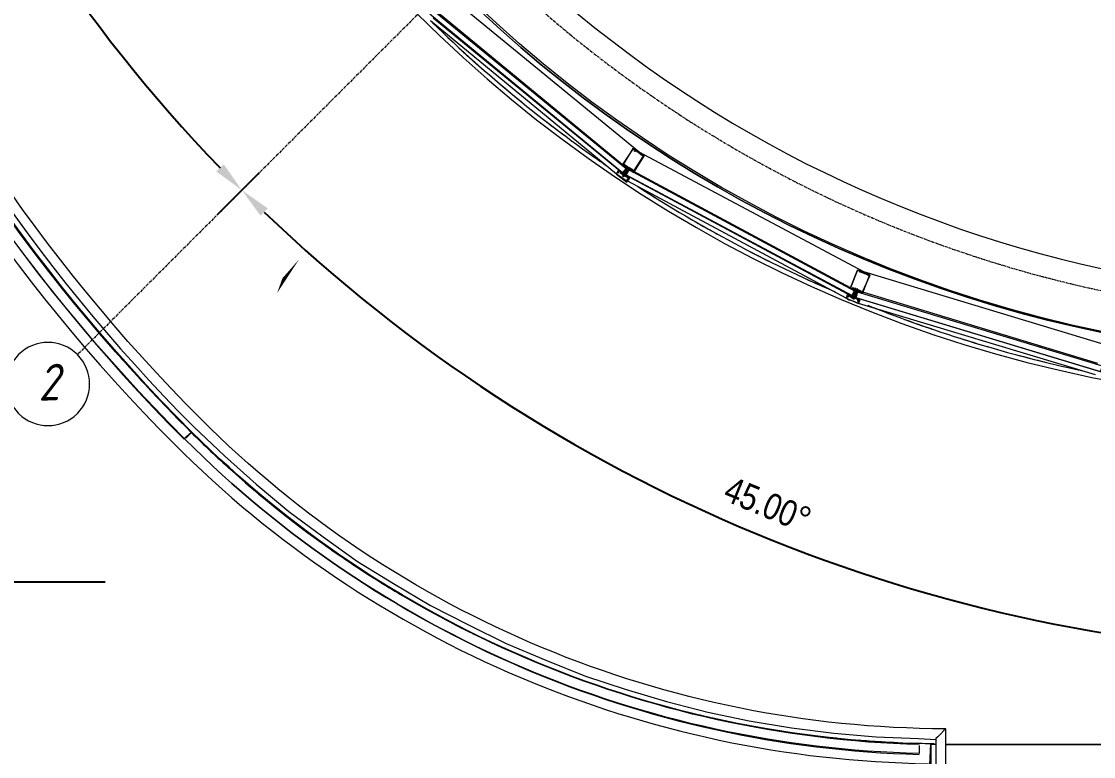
# Model space of a CAD drawing. Header units: millimetres. Extents: x 223 to 147055, y -17460 to 24540.
# Drawn here: x 95806 to 100960, y -13192 to -9658 of the extents above; entities that cross this region are included whole.
import ezdxf

# ---------------------------------------------------------------- set-up
doc = ezdxf.new("R2010")
doc.units = ezdxf.units.MM
doc.linetypes.add('ADSK_Линия сетки', pattern=[21, 12, -3, 3, -3])
for name, color, linetype, lineweight in [('A-ANNO-DIMS', 7, 'Continuous', 9), ('S-GRID', 7, 'Continuous', 9), ('S-GRID-IDEN', 7, 'Continuous', 9), ('ЭЛ', 250, 'Continuous', 50)]:
    doc.layers.add(name, color=color, linetype=linetype, lineweight=lineweight)
for name, color, linetype in [('PDF _A-AREA', 7, 'Continuous'), ('PDF _A-CLNG', 7, 'Continuous'), ('PDF _A-DETL', 7, 'Continuous'), ('PDF _A-DETL-GENF', 7, 'Continuous'), ('PDF _A-FLOR', 7, 'Continuous'), ('PDF _A-GLAZ-CURT', 7, 'Continuous'), ('PDF _A-GLAZ-CWMG', 7, 'Continuous'), ('PDF _I-WALL', 7, 'Continuous'), ('PDF _S-BEAM', 7, 'Continuous'), ('PDF _Ограждение', 7, 'Continuous')]:
    doc.layers.add(name, color=color, linetype=linetype)
doc.styles.add('GOST Common_I', font='ARIALN.TTF', dxfattribs={"height": 175})
doc.styles.add('GOST Common_I_6', font='ARIALN.TTF', dxfattribs={"height": 125})
doc.dimstyles.new('Диагональ_-_Gost_2_5мм', dxfattribs={"dimscale": 304.8, "dimtxt": 125.714375, "dimasz": 0.492126, "dimexe": 0.393701, "dimexo": 0.246063, "dimgap": 0.287073, "dimtad": 1, "dimdec": 0, "dimzin": 0, "dimdsep": 46, "dimtxsty": 'GOST Common_I_6', "dimsah": 1, "dimcen": 0.09, "dimdle": 0.393701, "dimazin": 0, "dimtfac": 1, "dimtdec": 4, "dimtix": 1, "dimtmove": 0, "dimatfit": 3, "dimfxl": 1, "dimtvp": 1, "dimtfill": 1, "dimtolj": 1, "dimtzin": 0, "dimarcsym": 2})

# ---------------------------------------------------------------- blocks, each defined once
blk = doc.blocks.new('Ось сетки - D8-489723-1 этаж')
at = {"layer": 'S-GRID-IDEN'}
for start, end in [(360, 180), (180, 360)]:
    blk.add_arc((0, 0), 4, start, end, dxfattribs=at)
blk = doc.blocks.new('*D339')
at = {"layer": 'A-ANNO-DIMS', "color": 0, "lineweight": -2, "transparency": 16777216}
for p, q in [((78830.9, 19097.7), (79115.9, 19097.7)), ((81110.1, 13595.1), (81311.7, 13796.7))]:
    blk.add_line(p, q, dxfattribs=at)
blk.add_arc((86612.7, 19097.7), 7616.7, 181.12837, 223.87163, dxfattribs=at)
at = {"layer": 'A-ANNO-DIMS', "color": 0, "transparency": 16777216}
for points in [[(78972.4, 18947.4), (79022.4, 18947.9), (78995.9, 19097.7)], [(81139.7, 13836.4), (81104, 13801.4), (81226.8, 13711.8)]]:
    blk.add_solid(points, dxfattribs=at)
at = {"layer": 'Defpoints', "color": 0, "transparency": 16777216}
for p in [(78755.9, 19097.7), (86612.7, 19097.7), (79255.5, 17126.3), (81057.1, 13542.1)]:
    blk.add_point(p, dxfattribs=at)
at = {"layer": 'A-ANNO-DIMS', "color": 0, "transparency": 16777216, "insert": (79714.3, 16240.3), "char_height": 125, "width": 588.088, "attachment_point": 5, "rotation": 292.5, "style": 'GOST Common_I_6', "bg_fill": 3, "box_fill_scale": 1.1, "bg_fill_color": 256, "bg_fill_true_color": 13158600, "bg_fill_transparency": 0}
blk.add_mtext('\\A1;45.00°', dxfattribs=at)
blk = doc.blocks.new('*D340')
at = {"layer": 'A-ANNO-DIMS', "color": 0, "lineweight": -2, "transparency": 16777216}
for p, q in [((81110.1, 13595.1), (81311.7, 13796.7)), ((86612.7, 11315.9), (86612.7, 11600.9))]:
    blk.add_line(p, q, dxfattribs=at)
blk.add_arc((86612.7, 19097.7), 7616.7, 226.12837, 268.87163, dxfattribs=at)
at = {"layer": 'A-ANNO-DIMS', "color": 0, "transparency": 16777216}
for points in [[(81316.4, 13588.9), (81351.4, 13624.6), (81226.8, 13711.8)], [(86462.9, 11507.4), (86462.4, 11457.4), (86612.7, 11480.9)]]:
    blk.add_solid(points, dxfattribs=at)
at = {"layer": 'Defpoints', "color": 0, "transparency": 16777216}
for p in [(86612.7, 19097.7), (81057.1, 13542.1), (82804.3, 12501.4), (86612.7, 11240.9)]:
    blk.add_point(p, dxfattribs=at)
at = {"layer": 'A-ANNO-DIMS', "color": 0, "transparency": 16777216, "insert": (83755.3, 12199.3), "char_height": 125, "width": 588.088, "attachment_point": 5, "rotation": 337.5, "style": 'GOST Common_I_6', "bg_fill": 3, "box_fill_scale": 1.1, "bg_fill_color": 256, "bg_fill_true_color": 13158600, "bg_fill_transparency": 0}
blk.add_mtext('\\A1;45.00°', dxfattribs=at)
blk = doc.blocks.new('оси')
at = {"layer": 'S-GRID', "linetype": 'ADSK_Линия сетки'}
blk.add_line((86612.7, 19097.7), (80436.2, 12921.1), dxfattribs=at)
blk.add_arc((86612.7, 19097.7), 6000, 192.09621, 182.95219, dxfattribs=at)
at = {"layer": 'S-GRID-IDEN', "xscale": 49.99999999999998, "yscale": 49.99999999999998, "zscale": 49.99999999999998, "rotation": 134.9999999998925}
blk.add_blockref('Ось сетки - D8-489723-1 этаж', (80294.7, 12779.7), dxfattribs=at)
at = {"layer": 'S-GRID-IDEN', "insert": (80243.4, 12874.2), "char_height": 175, "width": 137.089, "attachment_point": 1, "rotation": 1.8141, "style": 'GOST Common_I'}
blk.add_mtext('\\fGOST Common|b0|i1|c204|p34|;\\W.9;2', dxfattribs=at)
at = {"layer": 'A-ANNO-DIMS'}
dim = blk.add_angular_dim_3p(base=(79255.5, 17126.3), center=(86612.7, 19097.7), p1=(78755.9, 19097.7), p2=(81057.1, 13542.1), dimstyle='Диагональ_-_Gost_2_5мм', override={"dimpost": '<>', "dimfxl": 6013.290219}, dxfattribs=at)
dim.commit()
dim.dimension.update_dxf_attribs({"geometry": '*D339', "text_midpoint": (79714.3, 16240.3)})
dim = blk.add_angular_dim_3p(base=(82804.3, 12501.4), center=(86612.7, 19097.7), p1=(81057.1, 13542.1), p2=(86612.7, 11240.9), dimstyle='Диагональ_-_Gost_2_5мм', override={"dimpost": '<>', "dimfxl": 6013.290219}, dxfattribs=at)
dim.commit()
dim.dimension.update_dxf_attribs({"geometry": '*D340', "text_midpoint": (83755.3, 12199.3)})

msp = doc.modelspace()

# ---------------------------------------------------------------- linework, layer by layer
at = {"layer": 'PDF _A-AREA', "lineweight": 15}
msp.add_lwpolyline([(100253.4, -13134.7), (101023.8, -13134.7)], dxfattribs=at)
for centre, radius, start, end in [((102518.5, -5730.5), 8343.4, 215.50796, 216.93039), ((102518.6, -5730.3), 8343.7, 217.89204, 219.32541), ((102516.3, -5732.2), 8340.8, 220.24838, 221.78114), ((102516.8, -5731.8), 8341.4, 222.60498, 224.61556), ((100247.7, -7988.2), 5141, 224.9724, 227.862), ((100247.5, -7988.5), 5140.6, 228.8231, 230.8009), ((100248.2, -7987.6), 5141.8, 231.9489, 233.7505), ((100248.5, -7987.2), 5142.3, 234.9593, 236.7003), ((100247.8, -7988.2), 5141.1, 237.9364, 239.6723), ((100248.2, -7987.5), 5141.9, 240.8974, 242.6715), ((100247.4, -7989.2), 5140, 243.8467, 245.7478), ((100247.9, -7987.9), 5141.4, 246.7859, 249.1809), ((100247.8, -7988.1), 5141.2, 250.2026, 252.5318), ((100248, -7987.7), 5141.6, 253.5974, 255.4595), ((100248.3, -7986.1), 5143.3, 256.7234, 258.3982), ((100248, -7987.3), 5142, 259.7554, 261.3537), ((100247.9, -7988), 5141.3, 262.738, 264.3585), ((100248, -7986.5), 5142.8, 265.6989, 267.4562)]:
    msp.add_arc(centre, radius, start, end, dxfattribs=at)
at = {"layer": 'PDF _A-CLNG', "lineweight": 15}
for centre, radius, start, end in [((102162.7, -5165.4), 6279, 225.71247, 225.8916), ((102245.7, -5080.1), 6398, 227.16431, 228.41687), ((102244.5, -5081.5), 6396.1, 229.69641, 230.94934), ((102246.5, -5079), 6399.3, 232.22908, 233.48137), ((102243.2, -5083.8), 6393.5, 234.75541, 235.48658), ((102246, -5079.7), 6398.5, 237.28834, 238.54079), ((102246.7, -5078.6), 6399.8, 239.8205, 241.07272), ((102245.9, -5079.9), 6398.2, 242.34741, 243.59992), ((102245.8, -5080.3), 6397.8, 244.87973, 246.13232), ((102246.3, -5079.3), 6398.9, 248.24104, 248.6585), ((102246.7, -5077.9), 6400.4, 249.94478, 251.19138), ((102246, -5079.8), 6398.4, 252.47121, 253.72369), ((102245.9, -5080.5), 6397.7, 255.00349, 256.25061), ((102245.1, -5084.3), 6393.8, 257.5358, 257.92611)]:
    msp.add_arc(centre, radius, start, end, dxfattribs=at)
at = {"layer": 'PDF _A-DETL', "lineweight": 15}
msp.add_circle((102256, -5079.1), 6197.2, dxfattribs=at)
at = {"layer": 'PDF _A-DETL-GENF', "lineweight": 15}
for points in [[(98716.7, -10378.9), (98720.9, -10378.9), (98729.4, -10366.2), (98733.6, -10366.2), (98733.6, -10370.4), (98737.9, -10374.7), (98750.6, -10383.1), (98801.4, -10302.7), (98746.3, -10268.8), (98695.5, -10345), (98704, -10353.5)], [(98708.2, -10353.5), (98712.5, -10357.7), (98712.5, -10353.5), (98720.9, -10357.7), (98704, -10345), (98704, -10349.3), (98699.8, -10345), (98746.3, -10268.8), (98750.6, -10273.1)], [(98754.8, -10277.3), (98750.6, -10277.3), (98754.8, -10281.5), (98759, -10277.3), (98788.7, -10298.5), (98784.4, -10298.5), (98792.9, -10302.7), (98797.1, -10302.7), (98746.3, -10378.9), (98742.1, -10374.7), (98746.3, -10374.7)], [(98750.6, -10273.1), (98750.6, -10273.1)], [(98759, -10281.5), (98759, -10281.5)], [(98784.4, -10298.5), (98784.4, -10298.5)], [(98792.9, -10302.7), (98792.9, -10302.7)], [(98695.5, -10387.4), (98699.8, -10383.1), (98704, -10374.7), (98708.2, -10374.7), (98716.7, -10357.7), (98708.2, -10370.4), (98712.5, -10374.7), (98708.2, -10378.9), (98712.5, -10383.1), (98716.7, -10374.7)], [(98708.2, -10378.9), (98704, -10378.9), (98712.5, -10383.1), (98725.2, -10362), (98725.2, -10357.7), (98708.2, -10378.9), (98704, -10387.4), (98699.8, -10391.6), (98708.2, -10395.8)], [(98704, -10353.5), (98704, -10353.5)], [(98708.2, -10349.3), (98708.2, -10349.3)], [(98708.2, -10353.5), (98708.2, -10353.5)], [(98708.2, -10353.5), (98708.2, -10353.5)], [(98716.7, -10353.5), (98712.5, -10357.7), (98716.7, -10357.7)], [(98712.5, -10353.5), (98712.5, -10353.5)], [(98712.5, -10357.7), (98712.5, -10357.7)], [(98716.7, -10357.7), (98716.7, -10357.7)], [(98716.7, -10357.7), (98716.7, -10357.7)], [(98725.2, -10362), (98720.9, -10362), (98720.9, -10357.7), (98716.7, -10362), (98720.9, -10362), (98720.9, -10366.2), (98725.2, -10366.2), (98729.4, -10366.2)], [(98716.7, -10357.7), (98716.7, -10357.7)], [(98670.1, -10383.1), (98665.9, -10391.6), (98670.1, -10383.1)], [(98678.6, -10378.9), (98674.4, -10374.7), (98674.4, -10378.9), (98674.4, -10383.1), (98670.1, -10383.1)], [(98674.4, -10383.1), (98670.1, -10387.4)], [(98674.4, -10374.7), (98674.4, -10374.7)], [(98674.4, -10378.9), (98674.4, -10378.9)], [(98674.4, -10387.4), (98674.4, -10383.1), (98678.6, -10383.1), (98674.4, -10378.9)], [(98674.4, -10387.4), (98674.4, -10387.4)], [(98678.6, -10378.9), (98678.6, -10378.9)], [(98678.6, -10378.9), (98678.6, -10378.9)], [(98678.6, -10383.1), (98678.6, -10383.1)], [(98699.8, -10391.6), (98682.8, -10378.9)], [(98682.8, -10383.1), (98695.5, -10391.6)], [(98682.8, -10383.1), (98682.8, -10383.1)], [(98699.8, -10404.3), (98695.5, -10400.1), (98699.8, -10395.8), (98695.5, -10391.6), (98704, -10400.1)], [(98695.5, -10391.6), (98695.5, -10391.6)], [(98695.5, -10395.8), (98704, -10404.3), (98704, -10400.1), (98699.8, -10400.1)], [(98695.5, -10395.8), (98695.5, -10395.8)], [(98695.5, -10395.8), (98695.5, -10395.8)], [(98704, -10378.9), (98699.8, -10387.4), (98704, -10387.4)], [(98699.8, -10383.1), (98699.8, -10387.4)], [(98699.8, -10387.4), (98699.8, -10387.4)], [(98699.8, -10391.6), (98699.8, -10391.6)], [(98699.8, -10395.8), (98699.8, -10395.8)], [(98699.8, -10395.8), (98699.8, -10395.8)], [(98699.8, -10395.8), (98708.2, -10400.1), (98720.9, -10408.5)], [(98699.8, -10400.1), (98699.8, -10400.1)], [(98704, -10387.4), (98704, -10387.4)], [(98725.2, -10408.5), (98708.2, -10395.8), (98712.5, -10391.6), (98708.2, -10391.6), (98704, -10395.8)], [(98708.2, -10391.6), (98712.5, -10383.1), (98708.2, -10391.6)], [(98708.2, -10395.8), (98708.2, -10395.8)], [(98708.2, -10400.1), (98708.2, -10400.1)], [(98712.5, -10391.6), (98716.7, -10383.1), (98720.9, -10383.1), (98729.4, -10366.2), (98729.4, -10370.4)], [(98712.5, -10383.1), (98712.5, -10383.1)], [(98712.5, -10391.6), (98712.5, -10391.6)], [(98716.7, -10362), (98716.7, -10362)], [(98716.7, -10383.1), (98716.7, -10383.1)], [(98720.9, -10362), (98720.9, -10362)], [(98720.9, -10383.1), (98720.9, -10383.1)], [(98720.9, -10408.5), (98720.9, -10408.5)], [(98725.2, -10362), (98725.2, -10362)], [(98725.2, -10366.2), (98725.2, -10366.2)], [(98725.2, -10417), (98729.4, -10412.8), (98729.4, -10408.5)], [(98725.2, -10408.5), (98725.2, -10408.5)], [(98725.2, -10408.5), (98725.2, -10408.5)], [(98725.2, -10408.5), (98725.2, -10408.5)], [(98729.4, -10362), (98729.4, -10362)], [(98746.3, -10370.4), (98729.4, -10362)], [(98729.4, -10366.2), (98729.4, -10366.2)], [(98729.4, -10366.2), (98729.4, -10366.2)], [(98733.6, -10370.4), (98733.6, -10370.4)], [(98737.9, -10370.4), (98742.1, -10370.4)], [(98737.9, -10370.4), (98737.9, -10370.4)], [(98737.9, -10374.7), (98737.9, -10374.7)], [(98737.9, -10374.7), (98737.9, -10374.7)], [(98742.1, -10374.7), (98742.1, -10374.7)], [(98746.3, -10374.7), (98746.3, -10374.7)], [(98725.2, -10412.8), (98720.9, -10412.8), (98720.9, -10417), (98716.7, -10417)], [(98716.7, -10421.2), (98720.9, -10417)], [(98725.2, -10412.8), (98725.2, -10412.8)], [(98725.2, -10412.8), (98725.2, -10412.8)], [(98725.2, -10417), (98725.2, -10417)], [(99838.5, -10958.8), (99851.2, -10963.1), (99885.1, -10874.2), (99825.8, -10853), (99792, -10937.7), (99825.8, -10853), (99830.1, -10857.2)], [(99876.6, -10874.2), (99885.1, -10878.4), (99847, -10958.8), (99842.8, -10958.8), (99842.8, -10954.6), (99825.8, -10946.1), (99821.6, -10950.4), (99817.4, -10946.1), (99821.6, -10946.1)], [(99830.1, -10857.2), (99830.1, -10857.2)], [(99834.3, -10857.2), (99834.3, -10861.5), (99838.5, -10861.5), (99872.4, -10874.2), (99876.6, -10878.4)], [(99838.5, -10861.5), (99838.5, -10861.5)], [(99838.5, -10861.5), (99838.5, -10861.5)], [(99868.2, -10874.2), (99868.2, -10874.2)], [(99872.4, -10874.2), (99872.4, -10874.2)], [(99876.6, -10878.4), (99876.6, -10878.4)], [(99779.3, -10971.5), (99775, -10971.5), (99775, -10975.8)], [(99775, -10971.5), (99775, -10971.5)], [(99775, -10975.8), (99775, -10975.8)], [(99775, -10975.8), (99775, -10975.8)], [(99775, -10975.8), (99775, -10975.8)], [(99779.3, -10971.5), (99779.3, -10971.5)], [(99779.3, -10975.8), (99779.3, -10975.8)], [(99779.3, -10984.2), (99779.3, -10980), (99783.5, -10980), (99783.5, -10975.8)], [(99808.9, -10963.1), (99804.7, -10963.1), (99800.4, -10975.8), (99800.4, -10980), (99783.5, -10975.8), (99796.2, -10984.2), (99800.4, -10984.2), (99804.7, -10988.5), (99804.7, -10984.2), (99804.7, -10988.5), (99800.4, -10988.5), (99808.9, -10992.7), (99808.9, -10988.5), (99804.7, -10992.7)], [(99783.5, -10975.8), (99783.5, -10975.8)], [(99817.4, -10941.9), (99800.4, -10937.7), (99800.4, -10941.9), (99792, -10937.7), (99800.4, -10941.9)], [(99800.4, -10975.8), (99804.7, -10975.8), (99808.9, -10967.3), (99821.6, -10946.1), (99821.6, -10941.9), (99825.8, -10946.1), (99813.1, -10971.5), (99813.1, -10980), (99817.4, -10971.5), (99821.6, -10971.5), (99817.4, -10980), (99813.1, -10980), (99808.9, -10984.2)], [(99800.4, -10941.9), (99800.4, -10941.9)], [(99800.4, -10941.9), (99800.4, -10941.9)], [(99800.4, -10975.8), (99800.4, -10975.8)], [(99813.1, -10941.9), (99813.1, -10946.1), (99804.7, -10963.1)], [(99804.7, -10946.1), (99808.9, -10946.1), (99808.9, -10941.9), (99817.4, -10946.1), (99817.4, -10950.4), (99821.6, -10950.4), (99825.8, -10954.6), (99825.8, -10950.4), (99821.6, -10967.3), (99817.4, -10963.1), (99813.1, -10971.5), (99808.9, -10967.3), (99808.9, -10971.5), (99817.4, -10971.5), (99813.1, -10971.5)], [(99804.7, -10941.9), (99804.7, -10941.9)], [(99804.7, -10941.9), (99804.7, -10941.9)], [(99804.7, -10946.1), (99804.7, -10946.1)], [(99808.9, -10971.5), (99804.7, -10975.8), (99804.7, -10984.2)], [(99804.7, -10975.8), (99804.7, -10975.8)], [(99804.7, -10975.8), (99804.7, -10975.8)], [(99808.9, -10941.9), (99808.9, -10941.9)], [(99808.9, -10967.3), (99813.1, -10963.1), (99808.9, -10963.1), (99817.4, -10946.1)], [(99808.9, -10946.1), (99808.9, -10946.1)], [(99813.1, -10946.1), (99813.1, -10946.1)], [(99817.4, -10946.1), (99817.4, -10946.1)], [(99817.4, -10946.1), (99817.4, -10946.1)], [(99817.4, -10971.5), (99821.6, -10967.3), (99825.8, -10954.6), (99830.1, -10954.6), (99830.1, -10950.4)], [(99817.4, -10950.4), (99817.4, -10950.4)], [(99821.6, -10950.4), (99821.6, -10950.4)], [(99821.6, -10967.3), (99821.6, -10967.3)], [(99821.6, -10971.5), (99821.6, -10971.5)], [(99825.8, -10950.4), (99825.8, -10950.4)], [(99825.8, -10950.4), (99834.3, -10954.6), (99834.3, -10958.8)], [(99825.8, -10950.4), (99825.8, -10950.4)], [(99825.8, -10950.4), (99825.8, -10950.4)], [(99830.1, -10954.6), (99830.1, -10954.6)], [(99834.3, -10954.6), (99834.3, -10954.6)], [(99834.3, -10958.8), (99834.3, -10958.8)], [(99838.5, -10954.6), (99838.5, -10954.6)], [(99838.5, -10958.8), (99838.5, -10958.8)], [(99842.8, -10954.6), (99842.8, -10954.6)], [(99775, -10980), (99770.8, -10988.5), (99775, -10980), (99775, -10984.2)], [(99775, -10980), (99775, -10980)], [(99775, -10980), (99775, -10980)], [(99775, -10984.2), (99775, -10984.2)], [(99779.3, -10980), (99779.3, -10980)], [(99783.5, -10980), (99783.5, -10980)], [(99808.9, -10992.7), (99800.4, -10988.5), (99800.4, -10984.2), (99808.9, -10988.5), (99813.1, -10988.5), (99817.4, -10980)], [(99830.1, -10992.7), (99813.1, -10984.2), (99800.4, -10980)], [(99800.4, -10980), (99800.4, -10980)], [(99800.4, -10988.5), (99800.4, -10988.5)], [(99804.7, -10988.5), (99813.1, -10988.5), (99825.8, -10992.7), (99825.8, -10996.9), (99830.1, -11001.2), (99825.8, -11005.4), (99830.1, -11001.2), (99834.3, -11001.2), (99838.5, -10996.9)], [(99813.1, -10980), (99813.1, -10980)], [(99813.1, -10984.2), (99813.1, -10984.2)], [(99813.1, -10988.5), (99813.1, -10988.5)], [(99830.1, -10992.7), (99830.1, -10992.7)], [(99830.1, -10996.9), (99830.1, -10996.9)], [(99830.1, -10996.9), (99830.1, -10996.9)], [(99830.1, -10996.9), (99830.1, -10996.9)], [(99830.1, -11001.2), (99830.1, -11001.2)], [(99834.3, -11001.2), (99830.1, -11013.9), (99834.3, -11001.2)], [(99834.3, -10996.9), (99834.3, -10996.9)], [(99834.3, -10996.9), (99834.3, -10996.9)], [(99834.3, -10996.9), (99834.3, -10996.9)], [(99834.3, -11001.2), (99834.3, -11001.2)], [(99834.3, -11001.2), (99834.3, -11001.2)]]:
    msp.add_lwpolyline(points, dxfattribs=at)
for points in [[(98716.7, -10429.7), (98725.2, -10417), (98716.7, -10425.5), (98704, -10417), (98691.3, -10408.5), (98678.6, -10400.1), (98665.9, -10391.6)], [(99830.1, -11013.9), (99813.1, -11005.4), (99800.4, -11001.2), (99783.5, -10996.9), (99770.8, -10988.5)]]:
    msp.add_lwpolyline(points, close=True, dxfattribs=at)
at = {"layer": 'PDF _A-FLOR', "lineweight": 15}
msp.add_lwpolyline([(105829.6, 246.9, 0.600453), (95826.3, -5079.6, 1), (108665.8, -5079.6, 0.247585), (105870.8, 218.9)], format="xyb", dxfattribs=at)
msp.add_lwpolyline([(100202.6, -13134.7), (100177.2, -13134.7), (100177.2, -15132.9), (101023.8, -15132.9)], dxfattribs=at)
msp.add_lwpolyline([(101023.8, -13134.7), (100249.2, -13134.7), (100253.4, -13134.7)], close=True, dxfattribs=at)
for centre, radius, start, end in [((100247.9, -7988), 5141.3, 224.9781, 226.7688), ((100247.5, -7988.5), 5140.6, 228.6419, 230.4988), ((100247.9, -7988), 5141.3, 231.6138, 233.2892), ((100248.2, -7987.6), 5141.8, 234.4867, 236.0686), ((100248.2, -7987.5), 5141.9, 237.3213, 238.8372), ((100247.1, -7989.5), 5139.6, 240.139, 241.6061), ((100247.5, -7988.8), 5140.5, 242.9461, 244.3745), ((100248.6, -7986.4), 5143.1, 245.7536, 247.1428), ((100247.9, -7988), 5141.3, 248.5546, 249.9115), ((100247.9, -7988.1), 5141.2, 251.3508, 252.6802), ((100248.1, -7987.2), 5142.1, 254.1468, 255.4484), ((100248.1, -7987), 5142.3, 256.9429, 258.217), ((100248.2, -7986.1), 5143.2, 259.739, 260.9855), ((100247.9, -7987.7), 5141.6, 262.5348, 263.7597), ((100248, -7986.9), 5142.4, 265.3254, 266.5281), ((100247.9, -7990), 5139.3, 268.1209, 269.3959)]:
    msp.add_arc(centre, radius, start, end, dxfattribs=at)
at = {"layer": 'PDF _A-GLAZ-CURT', "lineweight": 15}
for points in [[(97768.5, -9621.1), (98695.5, -10383.1), (98712.5, -10366.2), (97785.4, -9604.2)], [(98712.5, -10395.8), (99800.4, -10975.8), (99813.1, -10954.6), (98725.2, -10370.4)], [(99817.4, -10984.2), (100994.2, -11339.8), (101002.7, -11314.4), (99825.8, -10958.8)]]:
    msp.add_lwpolyline(points, close=True, dxfattribs=at)
at = {"layer": 'PDF _A-GLAZ-CWMG', "lineweight": 15}
for points in [[(102234.6, -11339.8), (101032.3, -11217.1), (99855.5, -10861.5), (98776, -10285.8), (97878.5, -9549.2), (97810.8, -9616.9), (98695.5, -10345)], [(98695.5, -10387.4), (97785.4, -9642.3), (97789.6, -9638.1)], [(98665.9, -10391.6), (97772.7, -9655)], [(98691.3, -10408.5), (98691.3, -10408.5)], [(98691.3, -10412.8), (98691.3, -10408.5)], [(99800.4, -10980), (98708.2, -10395.8)], [(99792, -10937.7), (98750.6, -10378.9)], [(99770.8, -10988.5), (98720.9, -10425.5)], [(100981.5, -11301.7), (99851.2, -10958.8)], [(99800.4, -11001.2), (99796.2, -11001.2)], [(99800.4, -11001.2), (99800.4, -11001.2)], [(100998.4, -11344.1), (99813.1, -10984.2)], [(100968.8, -11356.8), (99830.1, -11013.9)]]:
    msp.add_lwpolyline(points, dxfattribs=at)
for points in [[(98674.4, -10374.7), (98665.9, -10391.6), (98716.7, -10429.7), (98729.4, -10412.8), (98708.2, -10400.1), (98729.4, -10370.4), (98750.6, -10383.1), (98801.4, -10302.7), (98746.3, -10268.8), (98695.5, -10345), (98716.7, -10357.7), (98695.5, -10387.4)], [(99775, -10971.5), (99770.8, -10988.5), (99830.1, -11013.9), (99838.5, -10996.9), (99813.1, -10988.5), (99830.1, -10954.6), (99851.2, -10963.1), (99885.1, -10874.2), (99825.8, -10853), (99792, -10937.7), (99813.1, -10946.1), (99800.4, -10980)]]:
    msp.add_lwpolyline(points, close=True, dxfattribs=at)
at = {"layer": 'PDF _I-WALL', "lineweight": 15}
msp.add_lwpolyline([(96048.3, -5229.4, 0.349124), (100995.8, -11151.9, -0.349124)], format="xyb", close=True, dxfattribs=at)
msp.add_lwpolyline([(100173, -13232.1), (100177.2, -13130.5)], dxfattribs=at)
for centre, radius, start, end in [((102517, -5731.6), 8439, 180, 224.9176), ((102517, -5731.6), 8341.7, 180, 224.9176), ((102246.1, -5079.6), 5899.1, 226.45568, 257.76672), ((102246.1, -5079.6), 6398.6, 225.77455, 235.40955), ((102246.1, -5079.6), 6398.6, 237.09047, 246.71993), ((102246.1, -5079.7), 6398.6, 248.30749, 257.89311), ((100247.9, -7988), 5141.3, 224.9176, 269.1156), ((100247.9, -7988), 5238.7, 224.9176, 269.1156)]:
    msp.add_arc(centre, radius, start, end, dxfattribs=at)
at = {"layer": 'PDF _S-BEAM', "lineweight": 15}
for points in [[(100122.2, -13134.7, -0.19105), (96621.2, -11631.9, -0.203197), (94178.6, -5612.2), (94178.6, -4443.8)], [(100122.2, -13130.5, -0.191698), (96625.5, -11631.9, -0.202925), (94182.9, -5612.2), (94182.9, -4443.8)], [(100122.2, -13139), (100122.2, -13177.1, -0.19284), (96591.6, -11665.8, -0.203478), (94136.3, -5612.2)]]:
    msp.add_lwpolyline(points, format="xyb", dxfattribs=at)
msp.add_lwpolyline([(96595.8, -11661.6), (96621.2, -11636.2), (96591.6, -11661.6)], dxfattribs=at)
for centre, radius, start, end in [((102530.6, -5730.6), 8399.3, 179.19277, 224.96163), ((100253.3, -8005.6), 5177.4, 224.9882, 268.5483)]:
    msp.add_arc(centre, radius, start, end, dxfattribs=at)
at = {"layer": 'PDF _Ограждение', "lineweight": 15}
for points in [[(100249.2, -13058.5, -0.1985), (96667.8, -11568.4, -0.198841), (94254.8, -5735), (94254.8, -4431.1, -0.198833), (96667.8, 1402.3, -0.198246), (100253.4, 2892.4), (104245.4, 2892.4, -0.198719), (107830.9, 1402.3, -0.198841), (110243.9, -4431.1), (110243.9, -5735, -0.198833), (107830.9, -11568.4, -0.19907), (104245.4, -13058.5), (103949, -13058.5)], [(94204, -5735, 0.19779), (96633.9, -11606.5), (96782.1, -11746.2), (96934.5, -11881.7), (97091.1, -12012.9), (97256.2, -12135.7), (97421.3, -12254.2), (97594.9, -12360.1), (97772.7, -12465.9), (97954.7, -12559), (98136.8, -12647.9), (98327.3, -12728.4), (98517.8, -12804.6), (98708.2, -12868.1), (98907.2, -12927.3), (99106.2, -12978.1), (99305.1, -13020.4), (99508.3, -13054.3), (99711.5, -13079.7), (99914.7, -13096.6), (100117.9, -13105.1), (100202.6, -13109.3), (100202.6, -15082.1)]]:
    msp.add_lwpolyline(points, format="xyb", dxfattribs=at)
msp.add_lwpolyline([(100249.2, -15082.1), (100249.2, -13058.5), (100240.7, -13067), (100223.8, -13083.9), (100211.1, -13096.6), (100202.6, -13105.1), (100202.6, -13109.3)], dxfattribs=at)

# ---------------------------------------------------------------- next in the draw order: block references
msp.add_blockref('оси', (15638.8, -24180.7))

# ---------------------------------------------------------------- next in the draw order: linework, layer by layer
at = {"layer": 'ЭЛ', "color": 7, "lineweight": 25}
msp.add_line((96207.8, -12353.8), (92966.1, -12353.8), dxfattribs=at)
msp.add_lwpolyline([(100951.5, -4947.9, 0, 0, 0), (96859.2, -11233.7, 150, 0, 0), (97060.4, -10892.6, 0, 0, 0), (96207.8, -12353.8, 0, 0, 0)], format="xyseb", dxfattribs=at)

doc.saveas('drawing.dxf')
